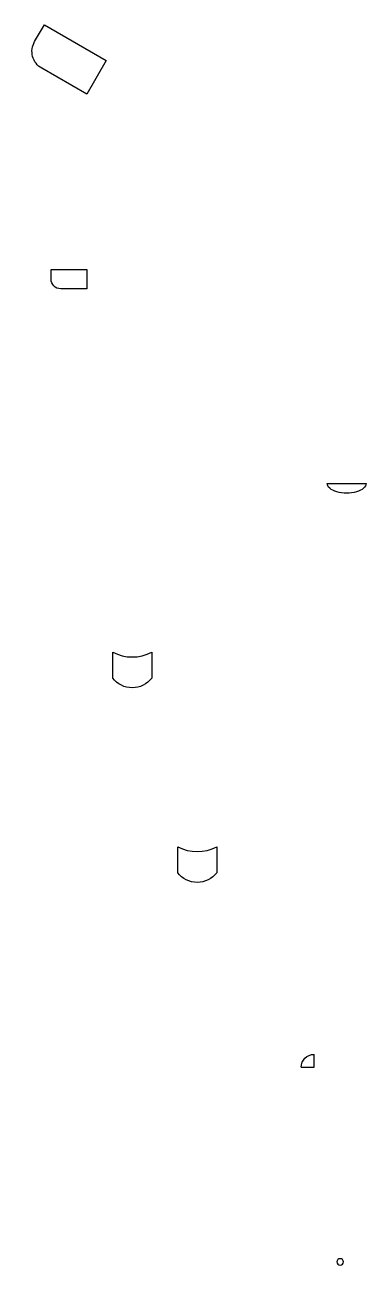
# Model space of a CAD drawing. Header units: millimetres. Extents: x -495 to 30, y -5 to 1907.
import ezdxf

# ---------------------------------------------------------------- set-up
doc = ezdxf.new("R2010")
doc.units = ezdxf.units.MM

# ---------------------------------------------------------------- blocks, each defined once
blk = doc.blocks.new('CORNER')
for p, q in [((55, 30), (0, 30)), ((0, 30), (0, 0)), ((55, 15), (55, 30)), ((0, 0), (40, 0))]:
    blk.add_line(p, q)
blk.add_arc((40, 15), 15, -90, 0)

msp = doc.modelspace()

# ---------------------------------------------------------------- linework, layer by layer
for p, q in [((-30, 1200), (30, 1200)), ((-50, 300), (-50, 320)), ((-70, 300), (-50, 300))]:
    msp.add_line(p, q)
at = {"extrusion": (0, 0, -1)}
for points in [[(300, 900, 0.5), (360, 900), (360, 940, -0.25), (300, 940)], [(200, 600, 0.5), (260, 600), (260, 640, -0.25), (200, 640)]]:
    msp.add_lwpolyline(points, format="xyb", close=True, dxfattribs=at)
msp.add_circle((10, 0), 5, dxfattribs=at)
msp.add_arc((50, 300), 20, 0, 90, dxfattribs=at)
msp.add_ellipse((0, 1200), major_axis=(30, 0), ratio=0.5, start_param=0, end_param=3.141593, dxfattribs=at)

# ---------------------------------------------------------------- block references
at = {"extrusion": (0, 0, -1), "xscale": 2, "yscale": 2, "rotation": 30}
msp.add_blockref('CORNER', (400, 1800), dxfattribs=at)
at = {"extrusion": (0, 0, -1)}
msp.add_blockref('CORNER', (400, 1500), dxfattribs=at)

doc.saveas('drawing.dxf')
